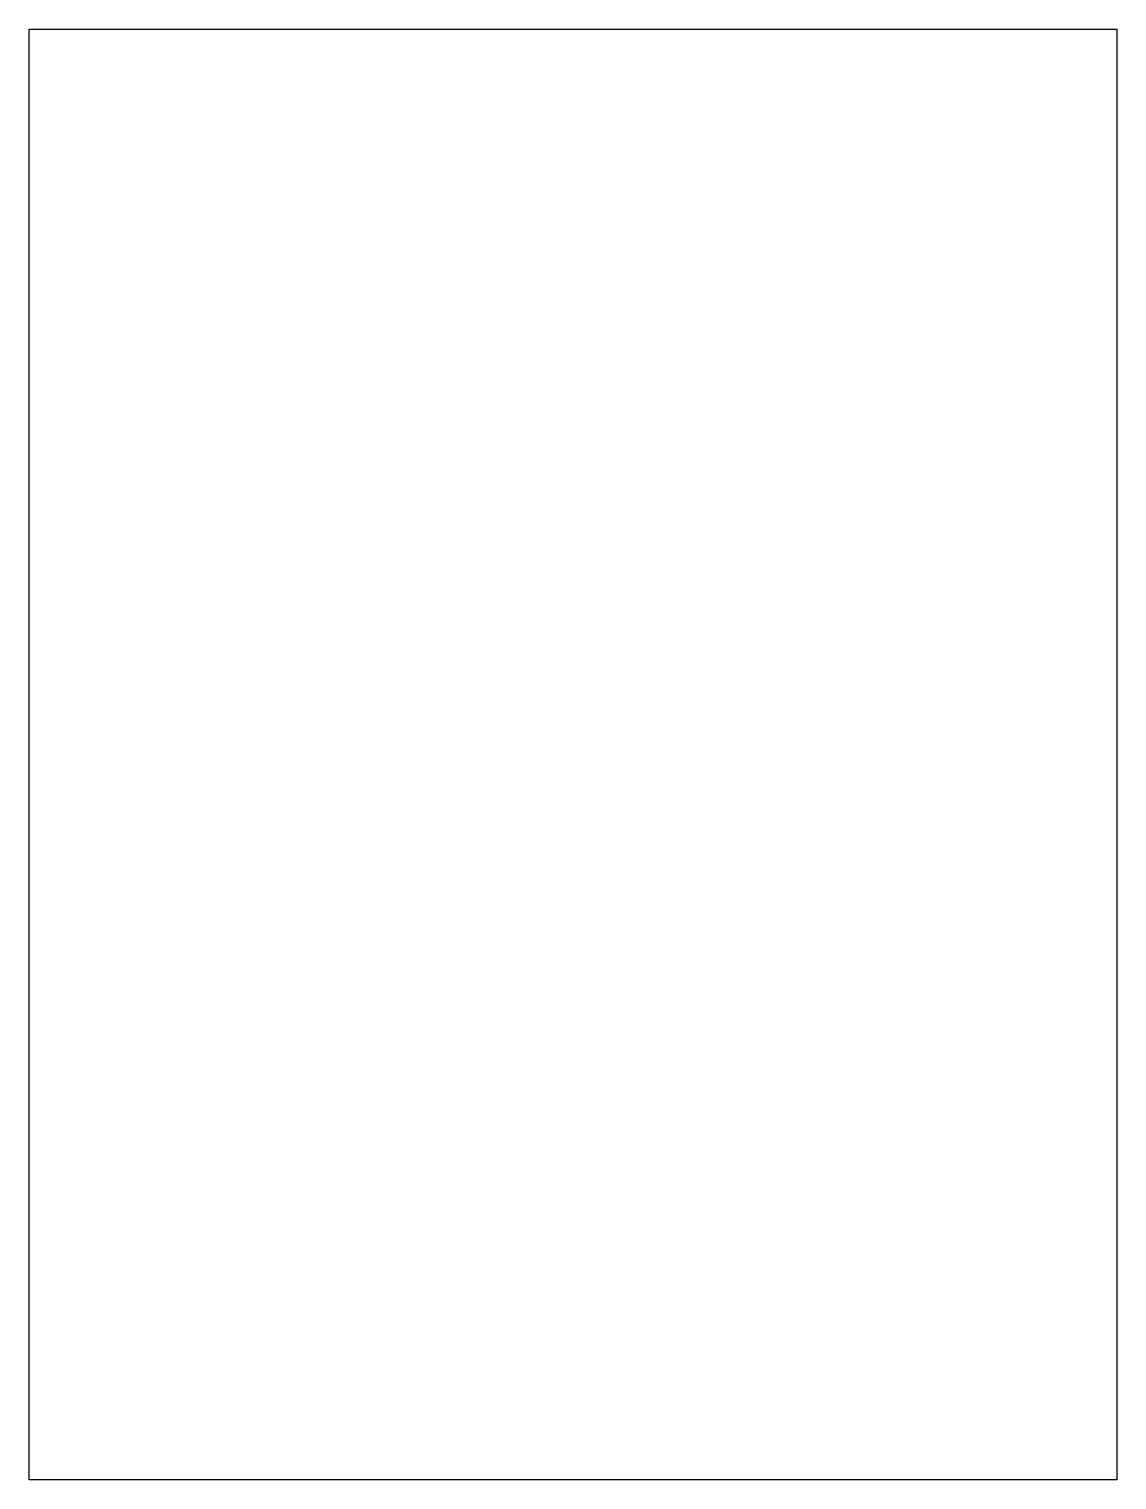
# Model space of a CAD drawing. Header units: metres. Extents: x 702 to 1302, y 17 to 817.
import ezdxf

# ---------------------------------------------------------------- set-up
doc = ezdxf.new("R2010")
doc.units = ezdxf.units.M
doc.layers.add('ΠΛΑΙΣΙΟ', color=7, linetype='Continuous')

msp = doc.modelspace()

# ---------------------------------------------------------------- linework, layer by layer
at = {"layer": 'ΠΛΑΙΣΙΟ'}
msp.add_lwpolyline([(1302.41, 17.04), (702.41, 17.04), (702.41, 817.04), (1302.41, 817.04)], close=True, dxfattribs=at)

doc.saveas('drawing.dxf')
